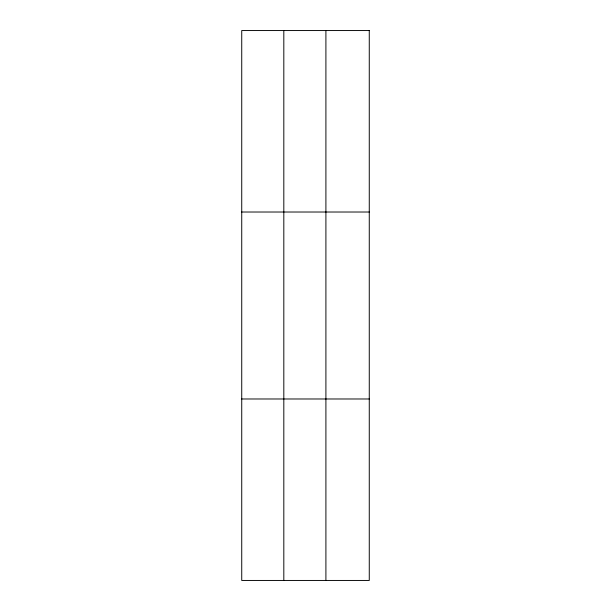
<?xml version="1.0" encoding="UTF-8"?>
<svg xmlns="http://www.w3.org/2000/svg" width="611" height="611" viewBox="0 0 611 611"><rect width="100%" height="100%" fill="white"/><g stroke="black" fill="none" stroke-linecap="round" stroke-linejoin="round"><path stroke-width="0.92" d="M283.817 30.55L283.817 580.45M325.907 30.55L325.907 580.45M241.735 212.017L369.265 212.017M241.735 398.983L369.265 398.983M369.265 30.55L241.735 30.55L241.735 580.45L369.265 580.45L369.265 30.55"/></g></svg>
